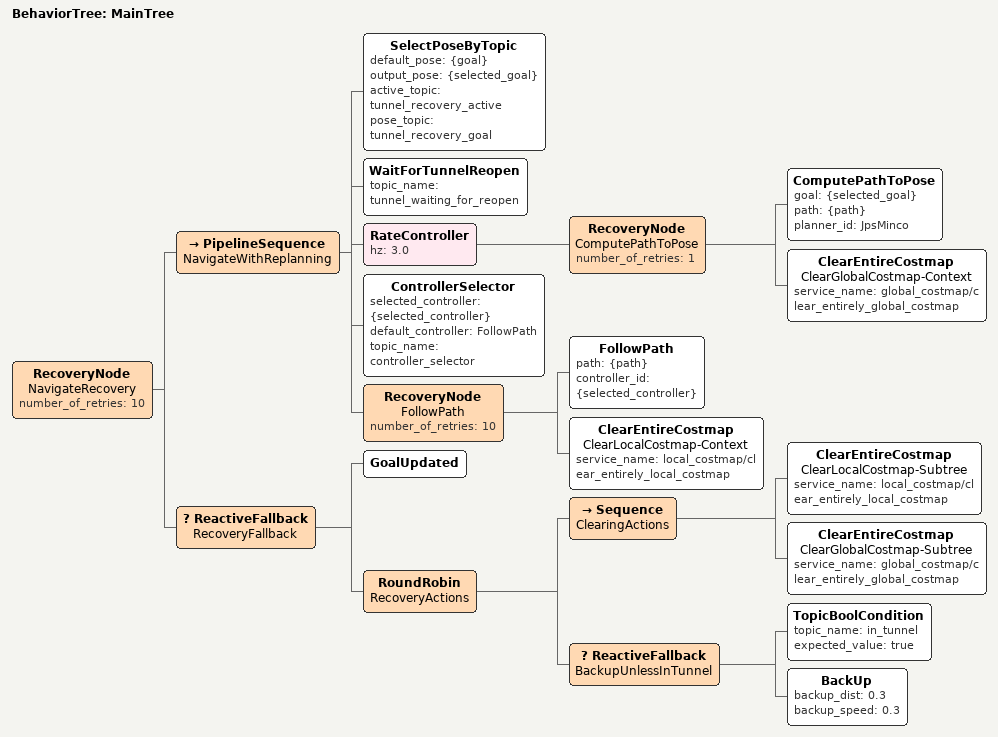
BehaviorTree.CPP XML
<?xml version="1.0" encoding="UTF-8"?>
<root BTCPP_format="3"
      main_tree_to_execute="MainTree">
  <BehaviorTree ID="MainTree">
    <RecoveryNode name="NavigateRecovery"
                  number_of_retries="10">
      <PipelineSequence name="NavigateWithReplanning">
        <SelectPoseByTopic default_pose="{goal}"
                           output_pose="{selected_goal}"
                           active_topic="tunnel_recovery_active"
                           pose_topic="tunnel_recovery_goal"/>
        <WaitForTunnelReopen topic_name="tunnel_waiting_for_reopen"/>
        <RateController hz="3.0">
          <RecoveryNode name="ComputePathToPose"
                        number_of_retries="1">
            <ComputePathToPose goal="{selected_goal}"
                               path="{path}"
                               planner_id="JpsMinco"/>
            <ClearEntireCostmap name="ClearGlobalCostmap-Context"
                                service_name="global_costmap/clear_entirely_global_costmap"/>
          </RecoveryNode>
        </RateController>
        <ControllerSelector selected_controller="{selected_controller}"
                            default_controller="FollowPath"
                            topic_name="controller_selector"/>
        <RecoveryNode name="FollowPath"
                      number_of_retries="10">
          <FollowPath path="{path}"
                      controller_id="{selected_controller}"/>
          <ClearEntireCostmap name="ClearLocalCostmap-Context"
                              service_name="local_costmap/clear_entirely_local_costmap"/>
        </RecoveryNode>
      </PipelineSequence>
      <ReactiveFallback name="RecoveryFallback">
        <GoalUpdated/>
        <RoundRobin name="RecoveryActions">
          <Sequence name="ClearingActions">
            <ClearEntireCostmap name="ClearLocalCostmap-Subtree"
                                service_name="local_costmap/clear_entirely_local_costmap"/>
            <ClearEntireCostmap name="ClearGlobalCostmap-Subtree"
                                service_name="global_costmap/clear_entirely_global_costmap"/>
          </Sequence>
          <ReactiveFallback name="BackupUnlessInTunnel">
            <TopicBoolCondition topic_name="in_tunnel"
                                expected_value="true"/>
            <BackUp backup_dist="0.3"
                    backup_speed="0.3"/>
          </ReactiveFallback>
        </RoundRobin>
      </ReactiveFallback>
    </RecoveryNode>
  </BehaviorTree>
</root>
